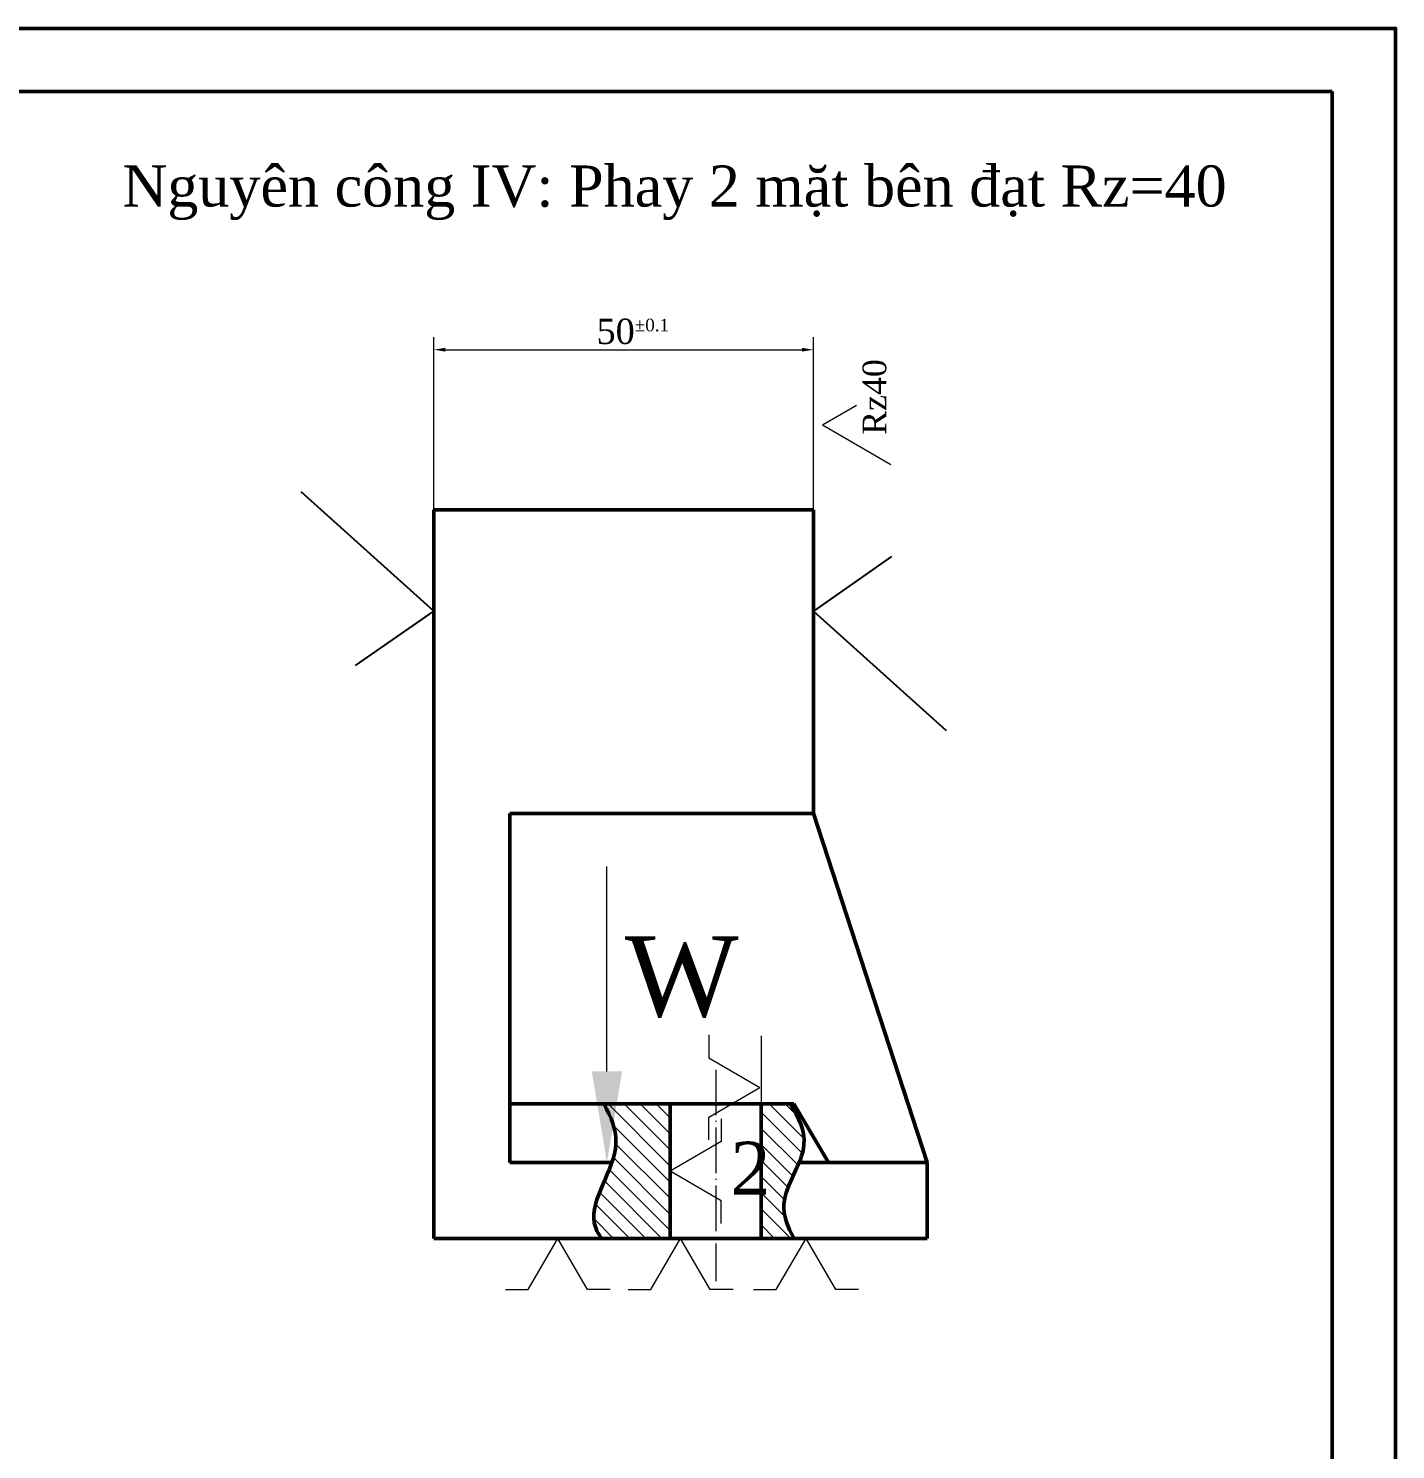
# Model space of a CAD drawing. Extents: x 3371 to 5758, y -2048 to -107.
# Drawn here: x 4620.3 to 5052.6, y -586.2 to -136.7 of the extents above; entities that cross this region are included whole.
import ezdxf

# ---------------------------------------------------------------- set-up
doc = ezdxf.new("R2010")
doc.units = 0
doc.header["$LTSCALE"] = 0.3
doc.header["$MEASUREMENT"] = 0
doc.linetypes.add('ACAD_ISO04W100', pattern=[30.5, 24, -3, 0.5, -3])
doc.layers.get('0').update_dxf_attribs({"color": 1, "linetype": 'CONTINUOUS', "lineweight": 50})
doc.layers.get('DEFPOINTS').update_dxf_attribs({"linetype": 'CONTINUOUS'})
for name, color, linetype, lineweight in [('DTAM', 5, 'ACAD_ISO04W100', 20), ('DUONGGIONG', 4, 'CONTINUOUS', 20), ('NETMANH', 3, 'CONTINUOUS', 20)]:
    doc.layers.add(name, color=color, linetype=linetype, lineweight=lineweight)
doc.styles.get("Standard").update_dxf_attribs({"font": 'times.ttf'})
doc.styles.add('TH', font='', dxfattribs={"height": 250})
doc.styles.get('TH').set_extended_font_data('VNtimes new roman')

msp = doc.modelspace()

# ---------------------------------------------------------------- hatches: boundary and pattern name
at = {"layer": 'DTAM', "linetype": 'Continuous'}
h = msp.add_hatch(dxfattribs=at)
h.set_pattern_fill('ANSI31', color=256, scale=28.8, angle=180, style=0)
h.set_pattern_definition([(315, (5103.8186, 1748.0744), (-2.5455844, -2.5455844), [])])
edge = h.paths.add_edge_path()
edge.add_line((4823.23, -476.9), (4810.74, -476.9))
edge.add_line((4810.74, -476.9), (4802.29, -476.9))
edge.add_spline(control_points=[(4802.29, -476.9), (4804.54, -481.01), (4809.71, -493.26), (4795.96, -509.07), (4800.39, -517.85), (4801.5, -519.41)], knot_values=[3.951268, 3.951268, 3.951268, 3.951268, 9.518845, 20.33513, 22.7607, 22.7607, 22.7607, 22.7607], degree=3, periodic=0)
edge.add_line((4801.5, -519.41), (4823.23, -519.41))
edge.add_line((4823.23, -519.41), (4823.23, -476.9))
edge = h.paths.add_edge_path()
edge.add_line((4852.03, -519.41), (4862.41, -519.41))
edge.add_spline(control_points=[(4862.41, -519.41), (4860.37, -515.83), (4856.5, -506.11), (4868.8, -491.42), (4863.88, -481.13), (4861.13, -476.9)], knot_values=[2.713488, 2.713488, 2.713488, 2.713488, 7.591736, 15.854474, 21.698376, 21.698376, 21.698376, 21.698376], degree=3, periodic=0)
edge.add_line((4861.13, -476.9), (4852.03, -476.9))
edge.add_line((4852.03, -476.9), (4852.03, -519.41))

# ---------------------------------------------------------------- linework, layer by layer
at = {"color": 1}
for p, q in [((3390.61, -156.69), (5032.61, -156.69)), ((5032.61, -156.69), (5032.61, -1304.69))]:
    msp.add_line(p, q, dxfattribs=at)
at = {"linetype": 'Continuous'}
for p, q in [((4748.51, -288.95), (4868.51, -288.95)), ((4748.51, -289.01), (4748.51, -519.41)), ((4868.51, -289.01), (4868.51, -385.01)), ((4772.51, -385.01), (4868.51, -385.01)), ((4772.51, -495.41), (4772.51, -385.01)), ((4868.51, -385.01), (4904.51, -495.41)), ((4823.23, -476.9), (4823.23, -519.41)), ((4852.03, -476.9), (4852.03, -519.41)), ((4862.37, -476.9), (4873.26, -495.41)), ((4804.79, -495.41), (4772.51, -495.41)), ((4904.51, -495.41), (4864.01, -495.41)), ((4904.51, -519.41), (4904.51, -495.41)), ((4748.51, -519.41), (4904.51, -519.41))]:
    msp.add_line(p, q, dxfattribs=at)
msp.add_line((4810.74, -476.9), (4772.51, -476.9))
at = {"linetype": 'ByBlock'}
msp.add_line((4810.74, -476.9), (4862.37, -476.9), dxfattribs=at)
msp.add_lwpolyline([(5052.61, -1324.69), (3370.61, -1324.69), (3370.61, -136.69), (5052.61, -136.69), (5052.61, -1324.69)], close=True)
at = {"linetype": 'Continuous'}
for points, knots in [([(4801.5, -519.41), (4800.39, -517.85), (4795.96, -509.07), (4809.71, -493.26), (4804.54, -481.01), (4802.29, -476.9)], [3.951268, 3.951268, 3.951268, 3.951268, 6.376839, 17.193124, 22.7607, 22.7607, 22.7607, 22.7607]), ([(4862.41, -519.41), (4860.37, -515.83), (4856.5, -506.11), (4868.8, -491.42), (4863.88, -481.13), (4861.13, -476.9)], [2.713488, 2.713488, 2.713488, 2.713488, 7.591736, 15.854474, 21.698376, 21.698376, 21.698376, 21.698376])]:
    msp.add_open_spline(points, degree=3, knots=knots, dxfattribs=at)
at = {"layer": 'DEFPOINTS', "color": 3, "lineweight": 20}
for p, q in [((4748.51, -288.89), (4748.51, -234.32)), ((4868.51, -288.89), (4868.51, -234.32)), ((4752.11, -238.32), (4864.91, -238.32))]:
    msp.add_line(p, q, dxfattribs=at)
at = {"layer": 'DEFPOINTS', "color": 0}
for p, q in [((4748.51, -321.01), (4706.53, -283.29)), ((4893.26, -303.77), (4868.51, -321.01)), ((4723.75, -338.25), (4748.51, -321.01)), ((4868.51, -321.01), (4910.48, -358.73))]:
    msp.add_line(p, q, dxfattribs=at)
at = {"layer": 'DEFPOINTS', "color": 3}
for points in [[(4752.11, -237.72), (4752.11, -238.92), (4748.51, -238.32)], [(4864.91, -237.72), (4864.91, -238.92), (4868.51, -238.32)]]:
    msp.add_solid(points, dxfattribs=at)
at = {"layer": 'DTAM', "linetype": 'ACAD_ISO04W100', "ltscale": 2}
msp.add_line((4837.63, -466.09), (4837.63, -532.92), dxfattribs=at)
at = {"layer": 'DUONGGIONG', "linetype": 'Continuous'}
msp.add_line((4803.23, -466.61), (4803.23, -401.81), dxfattribs=at)
at = {"layer": 'DUONGGIONG', "color": 5}
for p, q in [((4835.41, -455.06), (4835.41, -462.26)), ((4852.03, -455.3), (4852.03, -462.5)), ((4835.41, -462.26), (4851.57, -471.65)), ((4852.03, -462.5), (4852.03, -469.7)), ((4835.41, -481.04), (4851.57, -471.65)), ((4852.03, -469.7), (4852.03, -476.9)), ((4852.03, -476.9), (4852.03, -484.1)), ((4835.41, -488.24), (4835.41, -481.04)), ((4839.39, -481.56), (4839.39, -488.76)), ((4852.03, -484.1), (4852.03, -491.3)), ((4839.39, -488.76), (4823.23, -498.15)), ((4839.39, -507.54), (4823.23, -498.15)), ((4839.39, -514.74), (4839.39, -507.54)), ((4778.32, -535.57), (4787.71, -519.41)), ((4797.1, -535.57), (4787.71, -519.41)), ((4817.12, -535.57), (4826.51, -519.41)), ((4835.9, -535.57), (4826.51, -519.41)), ((4856.79, -535.57), (4866.18, -519.41)), ((4875.57, -535.57), (4866.18, -519.41)), ((4771.12, -535.57), (4778.32, -535.57)), ((4804.3, -535.57), (4797.1, -535.57)), ((4809.92, -535.57), (4817.12, -535.57)), ((4843.1, -535.57), (4835.9, -535.57)), ((4849.59, -535.57), (4856.79, -535.57)), ((4882.77, -535.57), (4875.57, -535.57))]:
    msp.add_line(p, q, dxfattribs=at)
at = {"layer": 'DUONGGIONG', "linetype": 'Continuous'}
msp.add_solid([(4798.43, -466.61), (4808.03, -466.61), (4803.23, -495.41)], dxfattribs=at)
at = {"layer": 'NETMANH'}
for q in [(4882.2, -255.85), (4893.03, -274.6)]:
    msp.add_line((4871.38, -262.1), q, dxfattribs=at)

# ---------------------------------------------------------------- texts
at = {"layer": 'DUONGGIONG', "color": 0, "insert": (4625.91, -180.04), "char_height": 13, "width": 388.9069, "attachment_point": 1, "style": 'TH'}
msp.add_mtext('\\pi24.12252;{\\fTimes New Roman|b0|i0|c0|p18;Nguyên công IV: Phay 2 mặt bên đạt Rz=40}', dxfattribs=at)
at = {"layer": 'DUONGGIONG', "color": 86, "insert": (4811.42, -232.57), "char_height": 2.5, "attachment_point": 5}
msp.add_mtext('\\A2;{\\H3.2x;50\\H0.5x;±0.1}', dxfattribs=at)
at = {"layer": 'DUONGGIONG', "color": 86, "linetype": 'Continuous', "attachment_point": 5}
for s, insert, char_height in [('\\A2;{\\fTimes New Roman|b0|i0|c0|p18;W}', (4826.92, -436.81), 25.2), ('\\A2;{\\fTimes New Roman|b0|i0|c0|p18;2}', (4848.62, -497.24), 16.8)]:
    msp.add_mtext(s, dxfattribs=dict(at, insert=insert, char_height=char_height))
at = {"layer": 'NETMANH', "insert": (4884.06, -265.23), "char_height": 7.5, "width": 24.7121, "attachment_point": 1, "rotation": 90, "style": 'TH'}
msp.add_mtext('{\\fTimes New Roman|b0|i0|c0|p18;Rz40}', dxfattribs=at)

doc.saveas('drawing.dxf')
